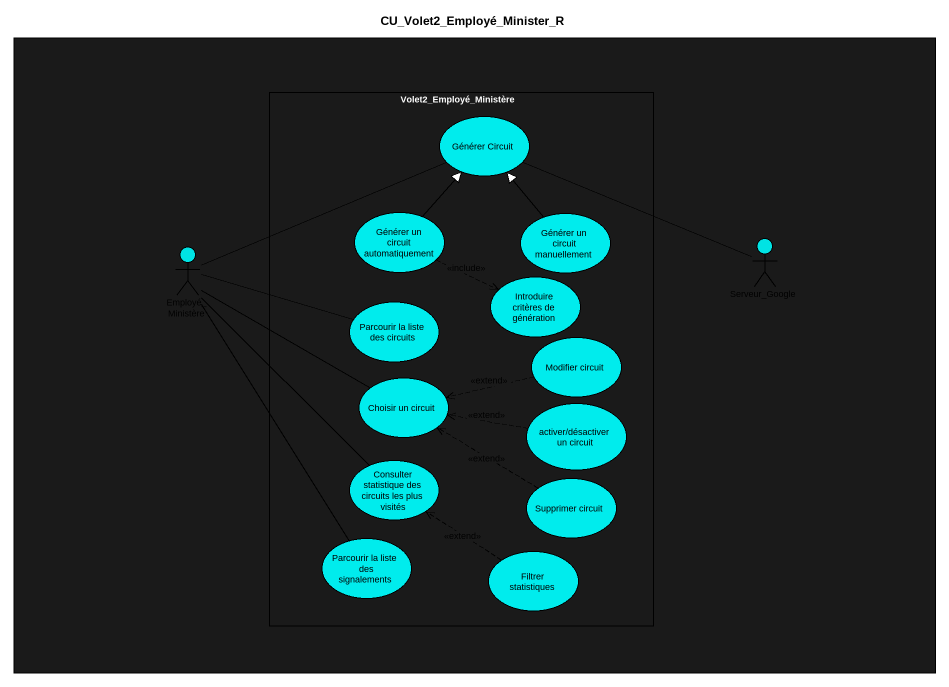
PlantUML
@startuml
title CU_Volet2_Employé_Minister_R
rectangle " " as rectangle1 #1A1A1A {
  rectangle Volet2_Employé_Ministère #1A1A1A {
    usecase "Générer Circuit" as Générer_Circuit #00ECED
    usecase "Générer un circuit automatiquement" as Générer_un_circuit #00ECED
    usecase "Générer un circuit manuellement" as Générer_un_circuit_2 #00ECED
    usecase "Introduire critères de génération" as Introduire_critères_de #00ECED
    usecase "Parcourir la liste des circuits" as Parcourir_la_liste_des #00ECED
    usecase "Modifier circuit" as Modifier_circuit #00ECED
    usecase "Choisir un circuit" as Choisir_un_circuit #00ECED
    usecase "activer/désactiver un circuit" as activer_désactiver_un #00ECED
    usecase "Consulter statistique des circuits les plus visités" as Consulter_statistique_des #00ECED
    usecase "Supprimer circuit" as Supprimer_circuit #00ECED
    usecase "Parcourir la liste des signalements" as Parcourir_la_liste_des_2 #00ECED
    usecase "Filtrer statistiques" as Filtrer_statistiques #00ECED
  }
  actor Employé_Ministère #00E3E4
  actor Serveur_Google #00E3E4
}
Générer_Circuit -right- Serveur_Google
Générer_un_circuit -up-|> Générer_Circuit
Générer_un_circuit .right.> Introduire_critères_de : <<include>>
Générer_un_circuit_2 -up-|> Générer_Circuit
Employé_Ministère -right- Générer_Circuit
Parcourir_la_liste_des -left- Employé_Ministère
Modifier_circuit .left.> Choisir_un_circuit : <<extend>>
Choisir_un_circuit -left- Employé_Ministère
activer_désactiver_un .left.> Choisir_un_circuit : <<extend>>
Consulter_statistique_des -up- Employé_Ministère
Supprimer_circuit .up.> Choisir_un_circuit : <<extend>>
Parcourir_la_liste_des_2 -up- Employé_Ministère
Filtrer_statistiques .up.> Consulter_statistique_des : <<extend>>
@enduml
